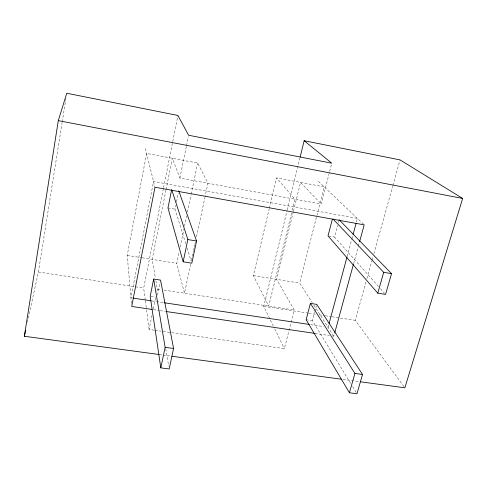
<?xml version="1.0" encoding="UTF-8"?>
<svg xmlns="http://www.w3.org/2000/svg" width="487" height="487" viewBox="0 0 487 487"><rect width="100%" height="100%" fill="white"/><g stroke="black" fill="none" stroke-linecap="round" stroke-linejoin="round"><path stroke-width="0.37" stroke-dasharray="2.44 1.83" d="M27.412 322.23L38.376 272.002L62.123 122.529M62.245 121.78L65.94 98.496M131.429 303.438L127.223 255.389L146.599 153.442L197.667 163.054L207.955 183.258L205.094 196.632M145.26 300.102L143.677 288.06L163.449 188.372M163.602 187.629L172.599 142.247M172.751 141.504L177.913 115.468M165.933 190.247L152.151 259.388L155.383 277.937M166.085 189.504L172.307 158.281L179.898 178.114L321.323 204.047L331.574 163.93M154.367 330.204L149.107 329.462L152.096 314.772M153.295 308.892L155.834 296.406M156.881 291.269L157.331 289.065L155.907 280.902M179.898 178.114L186.369 146.331M186.515 145.595L188.323 136.725M157.49 295.152L160.12 282.265M185.778 243.737L175.028 209.154L175.777 205.49M176.525 201.825L178.321 193.035M190.648 264.234L184.457 293.211L176.751 263.333L179.228 251.45M180.16 246.994L183.879 229.164M184.5 226.193L186.667 215.796M187.44 212.082L191.007 194.995M191.16 194.252L197.667 163.054M191.44 260.521L193.503 250.86M193.662 250.117L194.143 247.889M194.301 247.146L194.776 244.918M194.934 244.176L195.409 241.948M196.523 236.749L204.936 197.375M291.518 213.215L268.696 306.079L253.356 275.624L269.177 209.002M269.354 208.259L276.561 177.913L324.196 186.88L299.663 283.057L312.264 302.664M273.384 326.138L263.735 306.366L287.087 210.658M287.269 209.921L300.022 157.648M292.249 210.268L294.964 199.213L276.561 177.913M293.302 211.802L276.659 279.368L294.245 309.982L284.371 348.631L161.885 331.27M293.484 211.066L300.534 182.424L321.323 204.047M350.664 383.415L312.447 320.702L314.687 312.185M314.876 311.473L316.373 305.793M378.472 286.459L334.478 237.035L337.528 225.463M338.288 222.565L338.672 221.122M328.658 325.054L328.068 327.246L326.564 327.021M347.182 256.399L351.711 239.604M351.912 238.873L352.698 235.952M356.441 222.072L357.428 218.419L153.545 181.481L130.936 297.794L132.44 298.02M332.311 335.969L333.814 336.188L334.612 333.26M353.599 263.668L358.195 246.818M358.395 246.087L359.394 242.423M403.966 386.593L355.273 320.33L366.114 281.504M366.93 278.57L371.843 260.989M372.044 260.259L373.066 256.594M373.888 253.666L392.705 186.271M392.906 185.541L399.857 160.631M159.225 354.53L162.238 354.944M162.993 355.041L171.278 356.167M343.073 379.44L358.895 381.583M155.122 330.314L161.13 331.166M153.484 309.647L159.493 310.536M160.247 310.645L165.507 311.418M315.028 333.425L329.303 335.525M152.005 300.942L164.04 302.737M310.761 324.665L323.551 326.576M150.879 296.37L155.682 297.094M306.14 319.752L312.447 320.702M157.331 289.065L161.069 289.637M164.064 290.094L294.245 309.982M38.376 272.002L143.677 288.06M263.735 306.366L308.003 313.117M308.752 313.232L316.258 314.377M319.259 314.833L324.512 315.637M325.261 315.753L331.263 316.666M332.012 316.781L355.273 320.33M127.223 255.389L141.48 257.678M142.234 257.793L176.751 263.333M253.356 275.624L299.663 283.057M167.978 207.925L175.028 209.154M328.737 236.031L334.478 237.035M318.376 181.353L363.643 224.318M380.493 288.73L384.535 293.277M313.865 305.154L333.814 336.188M352.637 386.648L356.186 392.467M274.717 328.865L284.371 348.631M187.118 248.066L191.148 261.032M145.394 148.572L154.976 187.239M165.769 348.82L168.672 365.993M145.357 300.856L146.441 309.135M146.538 309.89L149.107 329.462"/><path stroke-width="0.73" d="M159.225 354.53L24.35 336.261L58.3 120.63L66.774 93.242L177.913 115.468L188.621 135.246L331.763 163.2L304.15 140.719L300.199 156.911M153.661 279.045L150.191 296.266L160.807 367.874L169.178 368.976L173.567 348.473L160.558 280.116L153.661 279.045L165.142 347.316L160.807 367.874M171.68 189.559L167.978 207.925L183.167 261.799L191.823 263.193L196.571 241.016L178.766 190.837M183.167 261.799L187.854 239.555L171.911 190.277M24.35 336.261L25.641 330.35M310.408 303.389L306.14 319.752L349.416 392.766L356.971 393.758L362.517 374.473L316.745 304.375L310.408 303.389L354.92 373.432L349.416 392.766M332.365 219.229L328.019 235.903L377.772 293.156L385.552 294.41L391.524 273.633L339.049 219.674M329.054 323.593L346.981 257.13M353.093 234.49L356.046 223.533M334.812 332.524L353.398 264.398M359.595 241.692L364.191 224.842L154.976 187.239L131.697 306.445L151.981 309.428M377.772 293.156L383.701 272.324L333.078 219.053M304.15 140.719L400.064 159.9L462.65 198.459L404.861 387.81L360.404 381.784M172.033 356.271L341.564 379.233M165.142 347.316L173.567 348.473M354.92 373.432L362.517 374.473M166.256 311.528L315.028 333.425M133.195 298.129L151.25 300.826M164.04 302.737L309.257 324.439M187.854 239.555L196.571 241.016M383.701 272.324L391.524 273.633M58.3 120.63L462.65 198.459"/></g></svg>
